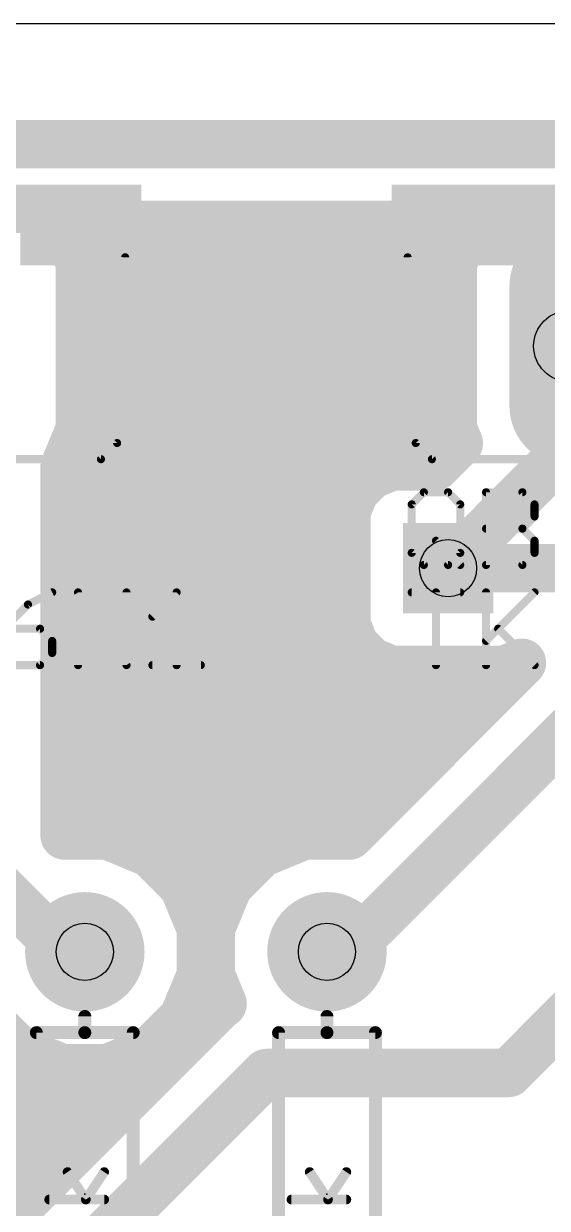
# Model space of a CAD drawing. Extents: x 0 to 88.9, y -10.5 to 54.6.
# Drawn here: x 26.66 to 34.9, y 35.97 to 54.6 of the extents above; entities that cross this region are included whole.
import ezdxf

# ---------------------------------------------------------------- set-up
doc = ezdxf.new("R2010")
doc.units = 0
for name, color, linetype in [('1', 22, 'CONTINUOUS'), ('16', 175, 'CONTINUOUS'), ('17', 82, 'CONTINUOUS'), ('18', 82, 'CONTINUOUS'), ('20', 7, 'CONTINUOUS'), ('21', 253, 'CONTINUOUS'), ('23', 7, 'CONTINUOUS'), ('25', 253, 'CONTINUOUS'), ('27', 253, 'CONTINUOUS'), ('44', 253, 'CONTINUOUS'), ('51', 253, 'CONTINUOUS')]:
    doc.layers.add(name, color=color, linetype=linetype)

# ---------------------------------------------------------------- blocks, each defined once
blk = doc.blocks.new('RECT')
blk.add_solid([(-0.5, -0.5), (0.5, -0.5), (-0.5, 0.5), (0.5, 0.5)])
blk = doc.blocks.new('LONGP100')
at = {"const_width": 1}
blk.add_lwpolyline([(-0.5, 0), (0.5, 0)], dxfattribs=at)
at = {"const_width": 0.5}
for points in [[(-0.5, 0.25, 1), (-0.5, -0.25)], [(0.5, -0.25, 1), (0.5, 0.25)]]:
    blk.add_lwpolyline(points, format="xyb", dxfattribs=at)
blk = doc.blocks.new('ROUNDP')
at = {"const_width": 0.5}
blk.add_lwpolyline([(0, -0.25, 1), (0, 0.25, 1), (0, -0.25)], format="xyb", dxfattribs=at)
blk = doc.blocks.new('SQUAREV')
blk.add_solid([(-0.5, -0.5), (0.5, -0.5), (-0.5, 0.5), (0.5, 0.5)])

msp = doc.modelspace()

# ---------------------------------------------------------------- linework, layer by layer
at = {"layer": '1', "const_width": 0.762}
msp.add_lwpolyline([(33.3375, 46.0375), (41.91, 46.0375)], dxfattribs=at)
at = {"layer": '1', "const_width": 0.381}
msp.add_lwpolyline([(33.3375, 46.228, 1), (33.3375, 45.847)], format="xyb", dxfattribs=at)
at = {"layer": '16', "const_width": 0.762}
for points in [[(36.83, 52.705), (19.685, 52.705)], [(27.5463, 50.8336), (27.2972, 51.435)], [(27.2972, 51.435), (33.6628, 51.435)], [(33.6628, 51.435), (33.4137, 50.8336)], [(27.455, 51.054), (33.505, 51.054)], [(27.5463, 48.2264), (27.5463, 50.8336)], [(33.4137, 50.8336), (33.4137, 48.2264)], [(27.5463, 50.292), (33.4137, 50.292)], [(27.5463, 49.53), (33.4137, 49.53)], [(35.2425, 49.53), (35.2425, 47.9425)], [(27.5463, 48.768), (33.4137, 48.768)], [(27.305, 47.6439), (27.5463, 48.2264)], [(33.4137, 48.2264), (33.5065, 48.0025)], [(27.455, 48.006), (33.505, 48.006)], [(33.5065, 48.0025), (33.1416, 47.6377)], [(35.2425, 47.9425), (33.3375, 46.0375)], [(27.305, 41.8338), (27.305, 47.6439)], [(32.1227, 47.5024), (31.8726, 47.2523)], [(32.4495, 47.6377), (32.1227, 47.5024)], [(33.1416, 47.6377), (32.4495, 47.6377)], [(27.305, 47.244), (31.8692, 47.244)], [(31.8726, 47.2523), (31.7373, 46.9255)], [(31.7373, 46.9255), (31.7373, 45.1495)], [(27.305, 46.482), (31.7373, 46.482)], [(38.1, 46.355), (31.75, 40.005)], [(27.305, 45.72), (31.7373, 45.72)], [(31.7373, 45.1495), (31.8726, 44.8227)], [(27.305, 44.958), (31.8166, 44.958)], [(31.8726, 44.8227), (32.1227, 44.5726)], [(34.4999, 44.5509), (31.7827, 41.8338)], [(32.1227, 44.5726), (32.4495, 44.4373)], [(34.2255, 44.4373), (34.4999, 44.5509)], [(32.4495, 44.4373), (34.2255, 44.4373)], [(27.305, 44.196), (34.145, 44.196)], [(27.305, 43.434), (33.383, 43.434)], [(27.305, 42.672), (32.621, 42.672)], [(27.305, 41.91), (31.859, 41.91)], [(27.9863, 41.8338), (27.305, 41.8338)], [(28.6584, 41.5554), (27.9863, 41.8338)], [(31.0687, 41.8338), (30.3966, 41.5554)], [(31.7827, 41.8338), (31.0687, 41.8338)], [(29.1729, 41.0409), (28.6584, 41.5554)], [(30.3966, 41.5554), (29.8821, 41.0409)], [(27.305, 40.005), (26.035, 41.275)], [(37.465, 41.275), (34.29, 38.1)], [(29.0658, 41.148), (29.9892, 41.148)], [(29.4513, 40.3688), (29.1729, 41.0409)], [(29.8821, 41.0409), (29.6037, 40.3688)], [(29.4442, 40.386), (29.6108, 40.386)], [(29.4513, 39.6412), (29.4513, 40.3688)], [(29.6037, 40.3688), (29.6037, 39.6412)], [(27.305, 40.005), (27.6225, 40.005)], [(31.75, 40.005), (31.4325, 40.005)], [(29.1729, 38.9691), (29.4513, 39.6412)], [(29.4442, 39.624), (29.6108, 39.624)], [(29.6037, 39.6412), (29.7909, 39.1892)], [(29.7606, 39.1767), (29.4033, 38.8194)], [(29.7909, 39.1892), (29.7606, 39.1767)], [(26.0721, 38.9691), (26.5866, 38.4546)], [(28.6584, 38.4546), (29.1729, 38.9691)], [(29.4033, 38.8194), (22.9689, 32.385)], [(29.0658, 38.862), (29.4459, 38.862)], [(26.5866, 38.4546), (27.2587, 38.1762)], [(27.9863, 38.1762), (28.6584, 38.4546)], [(15.766, 38.1), (28.684, 38.1)], [(30.48, 38.1), (23.495, 31.115)], [(27.2587, 38.1762), (27.9863, 38.1762)], [(34.29, 38.1), (30.48, 38.1)], [(15.0041, 37.338), (27.922, 37.338)], [(6.35, 36.576), (27.16, 36.576)], [(6.35, 35.814), (26.398, 35.814)]]:
    msp.add_lwpolyline(points, dxfattribs=at)
at = {"layer": '16', "const_width": 0.381}
for points in [[(27.4732, 51.5079, 1), (27.1212, 51.3621)], [(27.2972, 51.6255, 1), (27.2972, 51.2445)], [(33.8388, 51.3621, 1), (33.4868, 51.5079)], [(33.6628, 51.2445, 1), (33.6628, 51.6255)], [(27.455, 51.2445, 1), (27.455, 50.8635)], [(33.505, 50.8635, 1), (33.505, 51.2445)], [(27.7368, 50.8336, 1), (27.3558, 50.8336)], [(27.3703, 50.7607, 1), (27.7223, 50.9065)], [(33.6042, 50.8336, 1), (33.2232, 50.8336)], [(33.2377, 50.9065, 1), (33.5897, 50.7607)], [(27.5463, 50.4825, 1), (27.5463, 50.1015)], [(33.4137, 50.1015, 1), (33.4137, 50.4825)], [(27.5463, 49.7205, 1), (27.5463, 49.3395)], [(33.4137, 49.3395, 1), (33.4137, 49.7205)], [(35.433, 49.53, 1), (35.052, 49.53)], [(27.5463, 48.9585, 1), (27.5463, 48.5775)], [(33.4137, 48.5775, 1), (33.4137, 48.9585)], [(27.7223, 48.1535, 1), (27.3703, 48.2993)], [(33.5897, 48.2993, 1), (33.2377, 48.1535)], [(27.455, 48.1965, 1), (27.455, 47.8155)], [(27.3558, 48.2264, 1), (27.7368, 48.2264)], [(33.2232, 48.2264, 1), (33.6042, 48.2264)], [(33.3305, 47.9296, 1), (33.6825, 48.0754)], [(33.6412, 47.8678, 1), (33.3717, 48.1372)], [(33.505, 47.8155, 1), (33.505, 48.1965)], [(35.052, 47.9425, 1), (35.433, 47.9425)], [(27.4955, 47.6439, 1), (27.1145, 47.6439)], [(27.129, 47.7168, 1), (27.481, 47.571)], [(32.2574, 47.3677, 1), (31.988, 47.6371)], [(32.4495, 47.8282, 1), (32.4495, 47.4472)], [(32.5224, 47.4617, 1), (32.3766, 47.8137)], [(33.0069, 47.7724, 1), (33.2764, 47.503)], [(33.1416, 47.4472, 1), (33.1416, 47.8282)], [(32.0498, 47.6784, 1), (32.1956, 47.3264)], [(27.305, 47.4345, 1), (27.305, 47.0535)], [(31.7379, 47.387, 1), (32.0073, 47.1176)], [(32.0486, 47.1794, 1), (31.6966, 47.3252)], [(31.8692, 47.0535, 1), (31.8692, 47.4345)], [(31.9278, 46.9255, 1), (31.5468, 46.9255)], [(31.5613, 46.9984, 1), (31.9133, 46.8526)], [(27.305, 46.6725, 1), (27.305, 46.2915)], [(31.7373, 46.2915, 1), (31.7373, 46.6725)], [(33.2028, 46.1722, 1), (33.4722, 45.9028)], [(27.305, 45.9105, 1), (27.305, 45.5295)], [(31.7373, 45.5295, 1), (31.7373, 45.9105)], [(31.9133, 45.2224, 1), (31.5613, 45.0766)], [(27.305, 45.1485, 1), (27.305, 44.7675)], [(31.5468, 45.1495, 1), (31.9278, 45.1495)], [(31.8166, 44.7675, 1), (31.8166, 45.1485)], [(32.0073, 44.9574, 1), (31.7379, 44.688)], [(31.6966, 44.7498, 1), (32.0486, 44.8956)], [(32.1956, 44.7486, 1), (32.0498, 44.3966)], [(31.988, 44.4379, 1), (32.2574, 44.7073)], [(34.6346, 44.4162, 1), (34.3652, 44.6857)], [(34.5728, 44.3749, 1), (34.427, 44.7269)], [(32.4495, 44.6278, 1), (32.4495, 44.2468)], [(32.3766, 44.2613, 1), (32.5224, 44.6133)], [(34.1526, 44.6133, 1), (34.2984, 44.2613)], [(34.2255, 44.2468, 1), (34.2255, 44.6278)], [(27.305, 44.3865, 1), (27.305, 44.0055)], [(34.145, 44.0055, 1), (34.145, 44.3865)], [(27.305, 43.6245, 1), (27.305, 43.2435)], [(33.383, 43.2435, 1), (33.383, 43.6245)], [(27.305, 42.8625, 1), (27.305, 42.4815)], [(32.621, 42.4815, 1), (32.621, 42.8625)], [(27.305, 42.1005, 1), (27.305, 41.7195)], [(31.859, 41.7195, 1), (31.859, 42.1005)], [(27.305, 42.0243, 1), (27.305, 41.6433)], [(28.0592, 42.0098, 1), (27.9134, 41.6578)], [(27.9863, 41.6433, 1), (27.9863, 42.0243)], [(31.0687, 42.0243, 1), (31.0687, 41.6433)], [(31.1416, 41.6578, 1), (30.9958, 42.0098)], [(31.648, 41.9685, 1), (31.9175, 41.6991)], [(31.7827, 41.6433, 1), (31.7827, 42.0243)], [(27.1145, 41.8338, 1), (27.4955, 41.8338)], [(28.7931, 41.6901, 1), (28.5237, 41.4207)], [(28.5855, 41.3794, 1), (28.7313, 41.7314)], [(30.3237, 41.7314, 1), (30.4695, 41.3794)], [(30.5313, 41.4207, 1), (30.2619, 41.6901)], [(29.0658, 41.3385, 1), (29.0658, 40.9575)], [(29.3489, 41.1138, 1), (28.9969, 40.968)], [(29.0382, 40.9062, 1), (29.3076, 41.1756)], [(29.7474, 41.1756, 1), (30.0168, 40.9062)], [(30.0581, 40.968, 1), (29.7061, 41.1138)], [(29.9892, 40.9575, 1), (29.9892, 41.3385)], [(29.4442, 40.5765, 1), (29.4442, 40.1955)], [(29.6418, 40.3688, 1), (29.2608, 40.3688)], [(29.2753, 40.2959, 1), (29.6273, 40.4417)], [(29.7942, 40.3688, 1), (29.4132, 40.3688)], [(29.4277, 40.4417, 1), (29.7797, 40.2959)], [(29.6108, 40.1955, 1), (29.6108, 40.5765)], [(27.305, 40.1955, 1), (27.305, 39.8145)], [(27.1703, 39.8703, 1), (27.4397, 40.1397)], [(27.6225, 39.8145, 1), (27.6225, 40.1955)], [(31.4325, 40.1955, 1), (31.4325, 39.8145)], [(31.6153, 40.1397, 1), (31.8847, 39.8703)], [(31.75, 39.8145, 1), (31.75, 40.1955)], [(29.4442, 39.8145, 1), (29.4442, 39.4335)], [(29.6273, 39.5683, 1), (29.2753, 39.7141)], [(29.7797, 39.7141, 1), (29.4277, 39.5683)], [(29.6108, 39.4335, 1), (29.6108, 39.8145)], [(29.2608, 39.6412, 1), (29.6418, 39.6412)], [(29.4132, 39.6412, 1), (29.7942, 39.6412)], [(29.6877, 39.3527, 1), (29.8335, 39.0006)], [(29.8953, 39.0419, 1), (29.6259, 39.3114)], [(29.8638, 39.0132, 1), (29.718, 39.3652)], [(29.3076, 38.8344, 1), (29.0382, 39.1038)], [(29.6149, 39.1163, 1), (29.9669, 39.2621)], [(29.0658, 39.0525, 1), (29.0658, 38.6715)], [(28.9969, 39.042, 1), (29.3489, 38.8962)], [(29.2686, 38.9541, 1), (29.5381, 38.6847)], [(29.5381, 38.6847, 1), (29.2686, 38.9541)], [(29.4459, 38.6715, 1), (29.4459, 39.0525)], [(26.6595, 38.6306, 1), (26.5137, 38.2786)], [(26.4519, 38.3199, 1), (26.7213, 38.5893)], [(28.5237, 38.5893, 1), (28.7931, 38.3199)], [(28.7313, 38.2786, 1), (28.5855, 38.6306)], [(27.2587, 38.3667, 1), (27.2587, 37.9857)], [(27.1858, 38.0002, 1), (27.3316, 38.3522)], [(27.9134, 38.3522, 1), (28.0592, 38.0002)], [(27.9863, 37.9857, 1), (27.9863, 38.3667)], [(28.684, 37.9095, 1), (28.684, 38.2905)], [(30.48, 38.2905, 1), (30.48, 37.9095)], [(30.6147, 37.9653, 1), (30.3453, 38.2347)], [(34.1553, 38.2347, 1), (34.4247, 37.9653)], [(34.29, 37.9095, 1), (34.29, 38.2905)], [(27.922, 37.1475, 1), (27.922, 37.5285)], [(27.16, 36.3855, 1), (27.16, 36.7665)], [(26.398, 35.6235, 1), (26.398, 36.0045)]]:
    msp.add_lwpolyline(points, format="xyb", dxfattribs=at)
at = {"layer": '20'}
msp.add_line((88.8875, 54.6), (0, 54.6), dxfattribs=at)
at = {"layer": '21'}
for points, const_width in [([(28.2575, 50.927), (28.1305, 48.006)], 0.127), ([(32.8295, 48.006), (32.7025, 50.927)], 0.127), ([(27.8765, 47.752), (28.1305, 48.006)], 0.127), ([(32.8295, 48.006), (33.0835, 47.752)], 0.127), ([(27.8765, 47.752), (18.4785, 47.752)], 0.127), ([(42.4815, 47.752), (33.0835, 47.752)], 0.127), ([(27.6225, 38.735), (27.6225, 38.989)], 0.2032), ([(31.4325, 38.735), (31.4325, 38.989)], 0.2032), ([(26.8605, 33.655), (26.8605, 38.735)], 0.2032), ([(26.8605, 38.735), (27.6225, 38.735)], 0.2032), ([(27.6225, 38.735), (28.3845, 38.735)], 0.2032), ([(28.3845, 38.735), (28.3845, 33.655)], 0.2032), ([(30.6705, 33.655), (30.6705, 38.735)], 0.2032), ([(30.6705, 38.735), (31.4325, 38.735)], 0.2032), ([(31.4325, 38.735), (32.1945, 38.735)], 0.2032), ([(32.1945, 38.735), (32.1945, 33.655)], 0.2032), ([(27.6392, 36.1102), (27.3511, 36.5424)], 0.1524), ([(27.9273, 36.5424), (27.6392, 36.1102)], 0.1524), ([(31.4492, 36.1102), (31.1611, 36.5424)], 0.1524), ([(31.7373, 36.5424), (31.4492, 36.1102)], 0.1524), ([(27.9273, 36.1102), (27.063, 36.1102)], 0.1524), ([(31.7373, 36.1102), (30.873, 36.1102)], 0.1524)]:
    msp.add_lwpolyline(points, dxfattribs=dict(at, const_width=const_width))
for points, const_width in [([(28.2892, 50.9256, 1), (28.2258, 50.9284)], 0.0635), ([(32.7342, 50.9284, 1), (32.6708, 50.9256)], 0.0635), ([(33.2867, 48.1076, 1), (33.2867, 48.6156, 1), (33.2867, 48.1076)], 0.127), ([(28.153, 47.9835, 1), (28.108, 48.0285)], 0.0635), ([(32.852, 48.0285, 1), (32.807, 47.9835)], 0.0635), ([(28.0988, 48.0074, 1), (28.1622, 48.0046)], 0.0635), ([(32.7978, 48.0046, 1), (32.8612, 48.0074)], 0.0635), ([(27.854, 47.7745, 1), (27.899, 47.7295)], 0.0635), ([(27.8765, 47.7203, 1), (27.8765, 47.7838)], 0.0635), ([(33.0835, 47.7838, 1), (33.0835, 47.7203)], 0.0635), ([(33.061, 47.7295, 1), (33.106, 47.7745)], 0.0635), ([(27.6733, 38.989, 1), (27.5717, 38.989)], 0.1016), ([(31.4833, 38.989, 1), (31.3817, 38.989)], 0.1016), ([(26.9113, 38.735, 1), (26.8097, 38.735)], 0.1016), ([(26.8605, 38.7858, 1), (26.8605, 38.6842)], 0.1016), ([(27.6225, 38.7858, 1), (27.6225, 38.6842)], 0.1016), ([(27.5717, 38.735, 1), (27.6733, 38.735)], 0.1016), ([(27.6225, 38.6842, 1), (27.6225, 38.7858)], 0.1016), ([(28.4353, 38.735, 1), (28.3337, 38.735)], 0.1016), ([(28.3845, 38.6842, 1), (28.3845, 38.7858)], 0.1016), ([(30.7213, 38.735, 1), (30.6197, 38.735)], 0.1016), ([(30.6705, 38.7858, 1), (30.6705, 38.6842)], 0.1016), ([(31.4325, 38.7858, 1), (31.4325, 38.6842)], 0.1016), ([(31.3817, 38.735, 1), (31.4833, 38.735)], 0.1016), ([(31.4325, 38.6842, 1), (31.4325, 38.7858)], 0.1016), ([(32.2453, 38.735, 1), (32.1437, 38.735)], 0.1016), ([(32.1945, 38.6842, 1), (32.1945, 38.7858)], 0.1016), ([(27.3828, 36.5635, 1), (27.3194, 36.5213)], 0.0762), ([(27.959, 36.5213, 1), (27.8956, 36.5635)], 0.0762), ([(31.1928, 36.5635, 1), (31.1294, 36.5213)], 0.0762), ([(31.769, 36.5213, 1), (31.7056, 36.5635)], 0.0762), ([(27.063, 36.1483, 1), (27.063, 36.0721)], 0.0762), ([(27.6075, 36.1314, 1), (27.6709, 36.0891)], 0.0762), ([(27.6075, 36.0891, 1), (27.6709, 36.1314)], 0.0762), ([(27.9273, 36.0721, 1), (27.9273, 36.1483)], 0.0762), ([(30.873, 36.1483, 1), (30.873, 36.0721)], 0.0762), ([(31.4175, 36.1314, 1), (31.4809, 36.0891)], 0.0762), ([(31.4175, 36.0891, 1), (31.4809, 36.1314)], 0.0762), ([(31.7373, 36.0721, 1), (31.7373, 36.1483)], 0.0762)]:
    msp.add_lwpolyline(points, format="xyb", dxfattribs=dict(at, const_width=const_width))
at = {"layer": '23'}
for p in [(27.6225, 36.195), (31.4325, 36.195)]:
    msp.add_point(p, dxfattribs=at)
at = {"layer": '25', "const_width": 0.127}
for points in [[(32.766, 47.0416), (32.9567, 47.2323)], [(32.9567, 47.2323), (33.338, 47.2323)], [(33.338, 47.2323), (33.5286, 47.0416)], [(33.9354, 46.0883), (33.9354, 47.2323)], [(33.9354, 47.2323), (34.5074, 47.2323)], [(34.5074, 47.2323), (34.698, 47.0416)], [(32.766, 46.279), (32.766, 47.0416)], [(33.5286, 47.0416), (33.5286, 46.279)], [(34.698, 47.0416), (34.698, 46.851)], [(34.698, 46.851), (34.5074, 46.6603)], [(33.9354, 46.6603), (34.5074, 46.6603)], [(34.5074, 46.6603), (34.698, 46.4696)], [(33.1473, 46.4696), (33.5286, 46.0883)], [(34.698, 46.4696), (34.698, 46.279)], [(32.9567, 46.0883), (32.766, 46.279)], [(33.5286, 46.279), (33.338, 46.0883)], [(34.698, 46.279), (34.5074, 46.0883)], [(33.338, 46.0883), (32.9567, 46.0883)], [(34.5074, 46.0883), (33.9354, 46.0883)]]:
    msp.add_lwpolyline(points, dxfattribs=at)
at = {"layer": '25', "const_width": 0.0635}
for points in [[(32.9567, 47.264, 1), (32.9567, 47.2005)], [(32.9791, 47.2098, 1), (32.9342, 47.2547)], [(33.3604, 47.2547, 1), (33.3155, 47.2098)], [(33.338, 47.2005, 1), (33.338, 47.264)], [(33.9671, 47.2323, 1), (33.9036, 47.2323)], [(33.9354, 47.264, 1), (33.9354, 47.2005)], [(34.5298, 47.2547, 1), (34.4849, 47.2098)], [(34.5074, 47.2005, 1), (34.5074, 47.264)], [(32.7978, 47.0416, 1), (32.7342, 47.0416)], [(32.7435, 47.0641, 1), (32.7885, 47.0192)], [(33.5604, 47.0416, 1), (33.4969, 47.0416)], [(33.5062, 47.0192, 1), (33.5511, 47.0641)], [(34.7298, 47.0416, 1), (34.6663, 47.0416)], [(34.6756, 47.0192, 1), (34.7205, 47.0641)], [(34.6663, 46.851, 1), (34.7298, 46.851)], [(34.7205, 46.8285, 1), (34.6756, 46.8734)], [(33.9354, 46.692, 1), (33.9354, 46.6285)], [(34.5298, 46.6827, 1), (34.4849, 46.6378)], [(34.4849, 46.6827, 1), (34.5298, 46.6378)], [(34.5074, 46.6285, 1), (34.5074, 46.692)], [(33.1698, 46.4921, 1), (33.1249, 46.4472)], [(34.7298, 46.4696, 1), (34.6663, 46.4696)], [(34.6756, 46.4472, 1), (34.7205, 46.4921)], [(32.7342, 46.279, 1), (32.7978, 46.279)], [(32.7885, 46.3014, 1), (32.7435, 46.2565)], [(33.4969, 46.279, 1), (33.5604, 46.279)], [(33.5511, 46.2565, 1), (33.5062, 46.3014)], [(34.6663, 46.279, 1), (34.7298, 46.279)], [(34.7205, 46.2565, 1), (34.6756, 46.3014)], [(32.9567, 46.1201, 1), (32.9567, 46.0566)], [(32.9342, 46.0658, 1), (32.9791, 46.1108)], [(33.3155, 46.1108, 1), (33.3604, 46.0658)], [(33.338, 46.0566, 1), (33.338, 46.1201)], [(33.5062, 46.0658, 1), (33.5511, 46.1108)], [(33.9036, 46.0883, 1), (33.9671, 46.0883)], [(33.9354, 46.1201, 1), (33.9354, 46.0566)], [(34.4849, 46.1108, 1), (34.5298, 46.0658)], [(34.5074, 46.0566, 1), (34.5074, 46.1201)]]:
    msp.add_lwpolyline(points, format="xyb", dxfattribs=at)
at = {"layer": '27', "const_width": 0.127}
for points in [[(27.1094, 45.6575), (26.7281, 45.4668)], [(27.5162, 44.5135), (27.5162, 45.6575)], [(27.5162, 45.6575), (28.2788, 44.5135)], [(28.2788, 44.5135), (28.2788, 45.6575)], [(28.6856, 45.2762), (29.0669, 45.6575)], [(29.0669, 45.6575), (29.0669, 44.5135)], [(32.766, 45.6575), (33.5286, 45.6575)], [(33.1473, 44.5135), (33.1473, 45.6575)], [(33.9354, 45.6575), (33.9354, 44.5135)], [(33.9354, 44.8948), (34.698, 45.6575)], [(26.7281, 45.4668), (26.3468, 45.0855)], [(26.9188, 45.0855), (26.3468, 45.0855)], [(27.1094, 44.8948), (26.9188, 45.0855)], [(34.1261, 45.0855), (34.698, 44.5135)], [(27.1094, 44.7042), (27.1094, 44.8948)], [(26.9188, 44.5135), (27.1094, 44.7042)], [(26.5374, 44.5135), (26.9188, 44.5135)], [(28.6856, 44.5135), (29.4482, 44.5135)]]:
    msp.add_lwpolyline(points, dxfattribs=at)
at = {"layer": '27', "const_width": 0.0635}
for points in [[(27.1236, 45.6291, 1), (27.0952, 45.6859)], [(27.5479, 45.6575, 1), (27.4844, 45.6575)], [(27.5426, 45.6751, 1), (27.4898, 45.6399)], [(28.3106, 45.6575, 1), (28.2471, 45.6575)], [(29.0986, 45.6575, 1), (29.0351, 45.6575)], [(29.0893, 45.635, 1), (29.0444, 45.6799)], [(32.766, 45.6892, 1), (32.766, 45.6257)], [(33.1791, 45.6575, 1), (33.1156, 45.6575)], [(33.5286, 45.6257, 1), (33.5286, 45.6892)], [(33.9671, 45.6575, 1), (33.9036, 45.6575)], [(34.7205, 45.635, 1), (34.6756, 45.6799)], [(26.7139, 45.4952, 1), (26.7423, 45.4384)], [(26.7506, 45.4444, 1), (26.7057, 45.4893)], [(28.6631, 45.2986, 1), (28.708, 45.2537)], [(26.9412, 45.1079, 1), (26.8963, 45.063)], [(26.9188, 45.0537, 1), (26.9188, 45.1172)], [(34.1485, 45.1079, 1), (34.1036, 45.063)], [(27.1412, 44.8948, 1), (27.0777, 44.8948)], [(27.087, 44.8724, 1), (27.1319, 44.9173)], [(33.9129, 44.9173, 1), (33.9578, 44.8724)], [(27.0777, 44.7042, 1), (27.1412, 44.7042)], [(27.1319, 44.6817, 1), (27.087, 44.7266)], [(26.8963, 44.536, 1), (26.9412, 44.491)], [(26.9188, 44.4817, 1), (26.9188, 44.5453)], [(27.4844, 44.5135, 1), (27.5479, 44.5135)], [(28.2471, 44.5135, 1), (28.3106, 44.5135)], [(28.2524, 44.4959, 1), (28.3052, 44.5311)], [(28.6856, 44.5453, 1), (28.6856, 44.4817)], [(29.0351, 44.5135, 1), (29.0986, 44.5135)], [(29.4482, 44.4817, 1), (29.4482, 44.5453)], [(33.1156, 44.5135, 1), (33.1791, 44.5135)], [(33.9036, 44.5135, 1), (33.9671, 44.5135)], [(34.6756, 44.491, 1), (34.7205, 44.536)]]:
    msp.add_lwpolyline(points, format="xyb", dxfattribs=at)
at = {"layer": '44'}
for centre, radius in [((35.2425, 49.53), 0.5588), ((33.3375, 46.0375), 0.45), ((27.6225, 40.005), 0.45), ((31.4325, 40.005), 0.45)]:
    msp.add_circle(centre, radius, dxfattribs=at)

# ---------------------------------------------------------------- block references
at = {"layer": '17', "xscale": 1.8796, "yscale": 1.8796, "rotation": 90}
for name, p in [('LONGP100', (35.2425, 49.53)), ('LONGP100', (35.2425, 49.53)), ('ROUNDP', (27.6225, 40.005)), ('ROUNDP', (27.6225, 40.005)), ('ROUNDP', (31.4325, 40.005)), ('ROUNDP', (31.4325, 40.005))]:
    msp.add_blockref(name, p, dxfattribs=at)
at = {"layer": '18', "xscale": 1.4224, "yscale": 1.4224}
msp.add_blockref('SQUAREV', (33.3375, 46.0375), dxfattribs=at)
msp.add_blockref('SQUAREV', (33.3375, 46.0375), dxfattribs=at)
at = {"layer": '21'}
for p, xscale, yscale in [((23.1775, 51.689), 10.668, 0.762), ((37.7825, 51.689), 10.668, 0.762), ((27.559, 51.054), 1.905, 0.508), ((33.401, 51.054), 1.905, 0.508)]:
    msp.add_blockref('RECT', p, dxfattribs=dict(at, xscale=xscale, yscale=yscale))
at = {"layer": '51', "xscale": 1.778, "yscale": 0.508}
msp.add_blockref('RECT', (35.2425, 51.054), dxfattribs=at)

doc.saveas('drawing.dxf')
